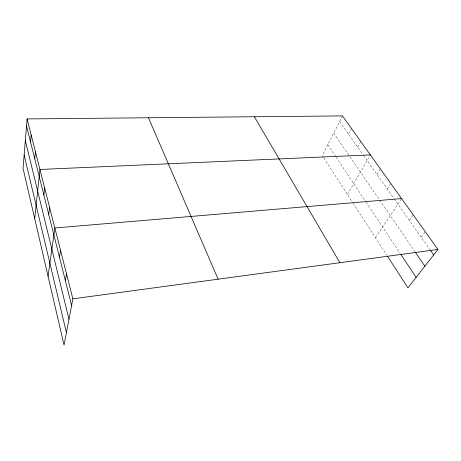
<?xml version="1.0" encoding="UTF-8"?>
<svg xmlns="http://www.w3.org/2000/svg" width="461" height="461" viewBox="0 0 461 461"><rect width="100%" height="100%" fill="white"/><g stroke="black" fill="none" stroke-linecap="round" stroke-linejoin="round"><path stroke-width="0.35" stroke-dasharray="2.31 1.73" d="M342.5 115.913L322.268 155.582L323.432 157.374M348.481 134.03L351.449 128.44M357.638 147.013L360.733 141.423M347.473 194.479L370.367 154.902M377 174.483L380.371 168.905M387.246 189.022L390.772 183.449M375.531 237.778L401.589 198.582M409.333 220.346L413.2 214.826M421.25 237.259L425.307 231.762M339.648 121.502L363.003 154.631M363.418 155.219L393.803 198.322M394.213 198.904L429.957 249.608M333.729 133.114L349.588 156.267M349.991 156.855L414.854 251.556M327.823 144.691L335.764 156.625M336.161 157.218L365.723 201.63M366.103 202.212L400.131 253.331M323.818 157.967L352.728 202.592M353.109 203.174L386.681 254.991"/><path stroke-width="0.69" d="M27.09 118.926L23.05 168.409L64.044 345.087L72.878 298.832L27.09 118.926L342.5 115.913L437.95 249.453L407.956 287.831L387.453 256.183M30.547 142.046L31.175 134.987M34.771 158.872L35.457 151.819M34.713 218.664L39.951 169.464L370.367 154.902M43.847 195.02L44.671 188.002M48.733 214.474L49.627 207.485M48.071 276.254L54.847 227.993L401.589 198.582M59.457 257.169L60.524 250.288M65.353 280.663L66.522 273.863M72.878 298.832L437.95 249.453M430.372 250.196L433.692 254.904M415.252 252.138L424.875 266.187M400.926 254.53L416.127 277.372M254.397 116.754L339.901 262.712M148.505 117.768L218.116 279.187M26.513 125.98L71.599 305.522M25.326 140.553L68.977 319.243M24.145 154.965L66.413 332.681"/></g></svg>
